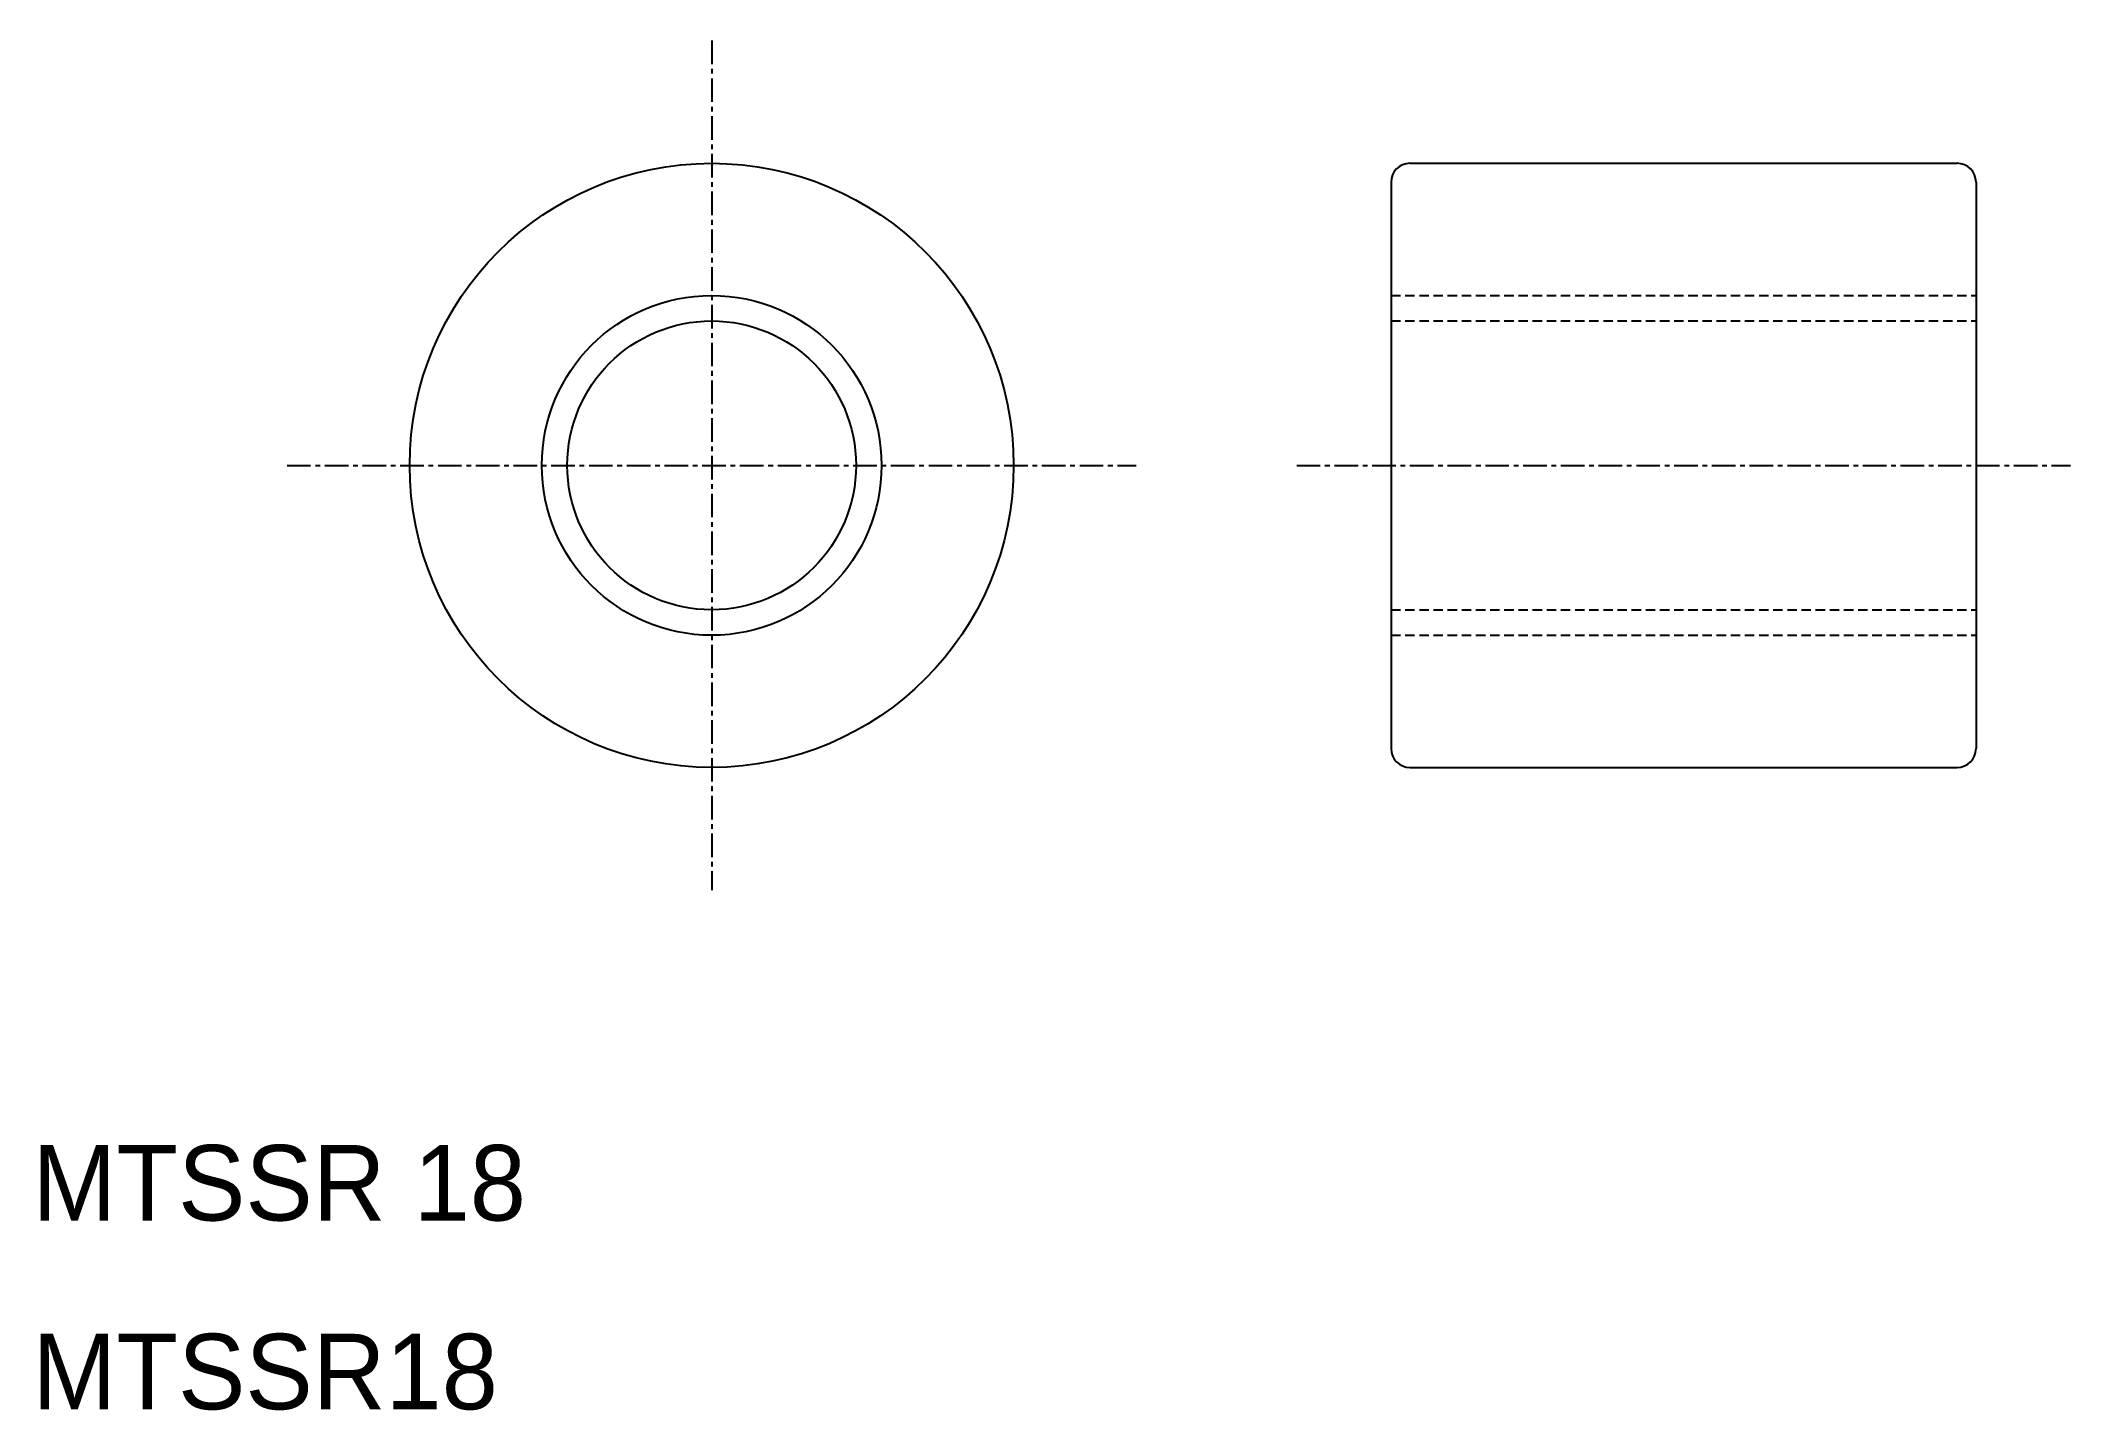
# Model space of a CAD drawing. Extents: x 10 to 118, y 10 to 82.
import ezdxf

# ---------------------------------------------------------------- set-up
doc = ezdxf.new("R2010")
doc.units = 0
doc.linetypes.add('CENTER', pattern=[2, 1.25, -0.25, 0.25, -0.25])
doc.linetypes.add('DASHED', pattern=[0.75, 0.5, -0.25])
doc.layers.get('0').update_dxf_attribs({"linetype": 'CONTINUOUS'})
doc.layers.add('CENTER', color=1, linetype='CENTER')

msp = doc.modelspace()

# ---------------------------------------------------------------- linework, layer by layer
at = {"color": 7, "linetype": 'CONTINUOUS'}
for p, q in [((82.9999, 76), (111.9999, 76)), ((81.9999, 75), (81.9999, 45)), ((112.9999, 75), (112.9999, 45)), ((82.9999, 44), (111.9999, 44))]:
    msp.add_line(p, q, dxfattribs=at)
at = {"color": 3, "linetype": 'DASHED'}
for p, q in [((81.9999, 69), (112.9999, 69)), ((81.9999, 68), (81.9999, 68.0001)), ((81.9999, 67.65), (112.9999, 67.65)), ((81.9999, 52.35), (112.9999, 52.35)), ((81.9999, 51), (112.9999, 51))]:
    msp.add_line(p, q, dxfattribs=at)
at = {"color": 7, "linetype": 'CONTINUOUS'}
for radius in [16, 7.65]:
    msp.add_circle((46, 60), radius, dxfattribs=at)
at = {"color": 3, "linetype": 'CONTINUOUS'}
msp.add_circle((46, 60), 9, dxfattribs=at)
at = {"color": 7, "linetype": 'CONTINUOUS'}
for centre, start, end in [((82.9999, 75), 90, 180), ((111.9999, 75), 0, 90), ((82.9999, 45), 180, 270), ((111.9999, 45), 270, 0)]:
    msp.add_arc(centre, 1, start, end, dxfattribs=at)
at = {"layer": 'CENTER', "color": 1, "linetype": 'CENTER'}
for p, q in [((46, 82.5), (46, 37.5)), ((23.5, 60), (68.5, 60)), ((76.9999, 60), (117.9999, 60))]:
    msp.add_line(p, q, dxfattribs=at)

# ---------------------------------------------------------------- texts
at = {"color": 7, "linetype": 'CONTINUOUS'}
for s, p in [('MTSSR 18', (10, 20)), ('MTSSR18', (10, 10))]:
    msp.add_text(s, height=4, dxfattribs=at).set_placement(p)

doc.saveas('drawing.dxf')
